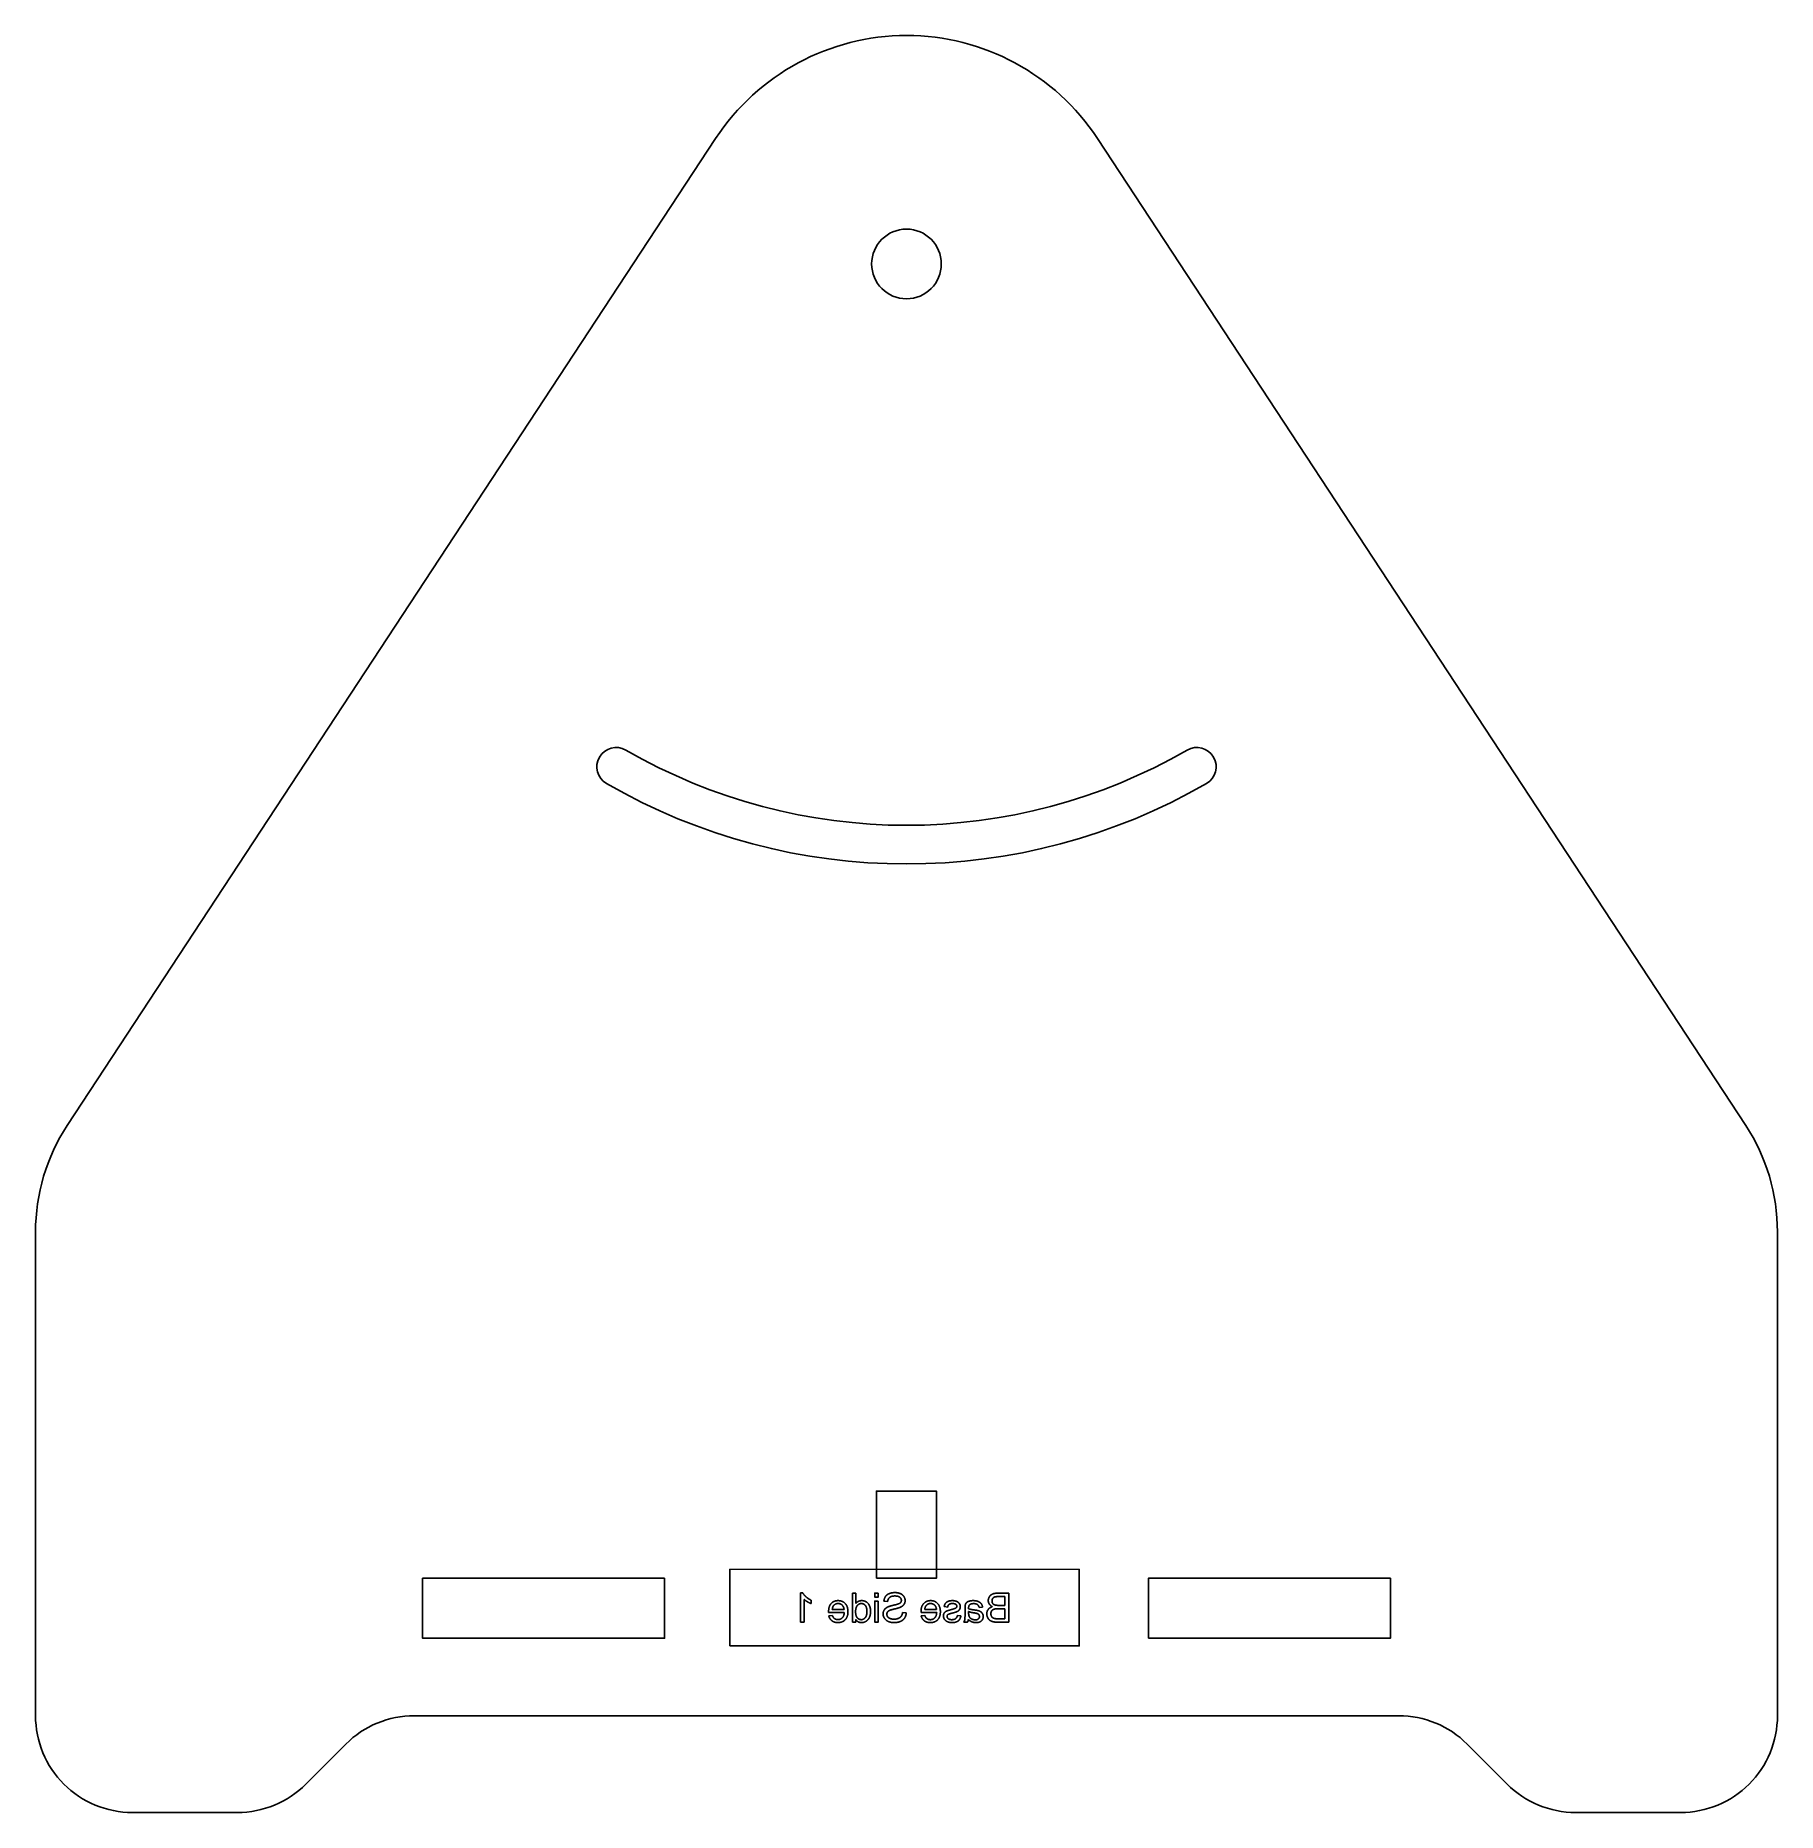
# Model space of a CAD drawing. Header units: millimetres. Extents: x -492 to -312, y -82 to 102.
import ezdxf

# ---------------------------------------------------------------- set-up
doc = ezdxf.new("R2010")
doc.units = ezdxf.units.MM
doc.layers.get('0').update_dxf_attribs({"linetype": 'CONTINUOUS'})

msp = doc.modelspace()

# ---------------------------------------------------------------- linework, layer by layer
for p, q in [((-412.27, -59.13), (-412.5, -59.13)), ((-412.5, -59.13), (-412.5, -62.15)), ((-412.14, -62.15), (-412.13, -59.8)), ((-411.4, -60.24), (-411.4, -59.89)), ((-406.78, -59.15), (-407.14, -59.15)), ((-407.14, -59.15), (-407.14, -62.15)), ((-406.78, -60.22), (-406.78, -59.15)), ((-403.88, -60), (-403.5, -60.02)), ((-397.65, -60.54), (-397.29, -60.59)), ((-390.98, -59.16), (-392.1, -59.16)), ((-391.38, -60.42), (-392.03, -60.42)), ((-391.98, -59.51), (-391.38, -59.51)), ((-391.38, -59.51), (-391.38, -60.42)), ((-390.98, -62.16), (-390.98, -59.16)), ((-412.5, -62.15), (-412.14, -62.15)), ((-409.6, -61.15), (-407.98, -61.16)), ((-409.21, -61.45), (-409.59, -61.49)), ((-408, -60.85), (-409.22, -60.85)), ((-407.14, -62.15), (-406.8, -62.15)), ((-406.8, -62.15), (-406.8, -61.87)), ((-401.58, -61.19), (-401.95, -61.15)), ((-400.05, -61.16), (-398.43, -61.16)), ((-399.66, -61.45), (-400.04, -61.5)), ((-398.45, -60.86), (-399.66, -60.86)), ((-395.93, -61.51), (-396.29, -61.45)), ((-395.62, -62.15), (-395.24, -62.15)), ((-395.5, -60.75), (-395.5, -61.24)), ((-395.13, -61.2), (-395.13, -61.06)), ((-394.04, -60.65), (-393.68, -60.6)), ((-391.38, -61.8), (-392.12, -61.8)), ((-392.12, -62.16), (-390.98, -62.16)), ((-392.07, -60.77), (-391.38, -60.77)), ((-391.38, -60.77), (-391.38, -61.8))]:
    msp.add_line(p, q)
for points in [[(-332.41, -81.82, -0.198912), (-339.48, -78.89), (-343.62, -74.75, 0.198912), (-350.69, -71.82), (-452.41, -71.82, 0.198912), (-459.48, -74.75), (-463.62, -78.89, -0.198912), (-470.69, -81.82), (-481.55, -81.82, -0.414214), (-491.55, -71.82), (-491.55, -21.82, -0.146339), (-488.27, -10.84), (-421.27, 91.14, -0.539548), (-381.82, 91.14), (-314.83, -10.84, -0.146339), (-311.55, -21.82), (-311.55, -71.82, -0.414214), (-321.55, -81.82)], [(-432.55, 24.49, -1), (-430.55, 27.95, 0.267949), (-372.55, 27.95, -1), (-370.55, 24.49, -0.267949)]]:
    msp.add_lwpolyline(points, format="xyb", close=True)
for points in [[(-404.65, -57.62), (-398.45, -57.62), (-398.45, -48.62), (-404.65, -48.62)], [(-419.79, -64.59), (-383.69, -64.61), (-383.69, -56.71), (-419.79, -56.69)], [(-426.55, -57.62), (-451.55, -57.62), (-451.55, -63.82), (-426.55, -63.82)], [(-376.55, -63.82), (-351.55, -63.82), (-351.55, -57.62), (-376.55, -57.62)], [(-404.46, -59.15), (-404.46, -59.57), (-404.83, -59.57), (-404.83, -59.15)], [(-404.46, -59.98), (-404.46, -62.15), (-404.83, -62.15), (-404.83, -59.98)]]:
    msp.add_lwpolyline(points, close=True)
msp.add_circle((-401.55, 78.18), 3.6)
for points in [[(-411.94, -59.53), (-412.17, -59.33), (-412.27, -59.13)], [(-412.13, -59.8), (-412, -59.93), (-411.79, -60.05)], [(-411.4, -59.89), (-411.71, -59.74), (-411.94, -59.53)], [(-411.79, -60.05), (-411.57, -60.18), (-411.4, -60.24)], [(-409.33, -60.22), (-409.6, -60.52), (-409.6, -61.06)], [(-408.62, -59.93), (-409.05, -59.93), (-409.33, -60.22)], [(-409.22, -60.85), (-409.19, -60.58), (-409.08, -60.44)], [(-409.08, -60.44), (-408.9, -60.23), (-408.62, -60.23)], [(-407.88, -60.23), (-408.16, -59.93), (-408.62, -59.93)], [(-408.62, -60.23), (-408.37, -60.23), (-408.19, -60.4)], [(-408.19, -60.4), (-408.02, -60.57), (-408, -60.85)], [(-407.6, -61.08), (-407.6, -60.53), (-407.88, -60.23)], [(-406.81, -61.09), (-406.81, -60.65), (-406.64, -60.44)], [(-406.53, -60.01), (-406.68, -60.09), (-406.78, -60.22)], [(-406.64, -60.44), (-406.46, -60.23), (-406.21, -60.23)], [(-406.18, -59.93), (-406.37, -59.93), (-406.53, -60.01)], [(-406.21, -60.23), (-405.97, -60.23), (-405.8, -60.43)], [(-405.69, -60.07), (-405.91, -59.93), (-406.18, -59.93)], [(-405.8, -60.43), (-405.64, -60.63), (-405.64, -61.06)], [(-405.37, -60.47), (-405.48, -60.21), (-405.69, -60.07)], [(-405.26, -61.06), (-405.26, -60.74), (-405.37, -60.47)], [(-403.73, -59.52), (-403.87, -59.73), (-403.88, -60)], [(-403.45, -60.57), (-403.72, -60.69), (-403.84, -60.88)], [(-403.34, -59.21), (-403.59, -59.31), (-403.73, -59.52)], [(-403.5, -60.02), (-403.46, -59.74), (-403.29, -59.59)], [(-402.79, -60.38), (-403.27, -60.49), (-403.45, -60.57)], [(-402.75, -59.1), (-403.08, -59.1), (-403.34, -59.21)], [(-403.29, -59.59), (-403.11, -59.45), (-402.76, -59.45)], [(-402.19, -60.17), (-402.31, -60.27), (-402.79, -60.38)], [(-402.76, -59.45), (-402.4, -59.45), (-402.24, -59.58)], [(-402.2, -59.2), (-402.44, -59.1), (-402.75, -59.1)], [(-402.7, -60.77), (-402.28, -60.67), (-402.12, -60.58)], [(-402.24, -59.58), (-402.08, -59.71), (-402.08, -59.9)], [(-401.82, -59.5), (-401.95, -59.3), (-402.2, -59.2)], [(-402.08, -59.9), (-402.08, -60.06), (-402.19, -60.17)], [(-402.12, -60.58), (-401.9, -60.47), (-401.8, -60.3)], [(-401.69, -59.93), (-401.69, -59.7), (-401.82, -59.5)], [(-401.8, -60.3), (-401.69, -60.13), (-401.69, -59.93)], [(-399.77, -60.23), (-400.05, -60.52), (-400.05, -61.06)], [(-399.06, -59.93), (-399.5, -59.93), (-399.77, -60.23)], [(-399.66, -60.86), (-399.64, -60.58), (-399.52, -60.45)], [(-399.52, -60.45), (-399.35, -60.23), (-399.07, -60.23)], [(-399.07, -60.23), (-398.81, -60.23), (-398.64, -60.4)], [(-398.33, -60.23), (-398.61, -59.93), (-399.06, -59.93)], [(-398.64, -60.4), (-398.47, -60.57), (-398.45, -60.86)], [(-398.05, -61.08), (-398.05, -60.54), (-398.33, -60.23)], [(-397.52, -60.2), (-397.62, -60.33), (-397.65, -60.54)], [(-397.24, -60), (-397.43, -60.08), (-397.52, -60.2)], [(-397.29, -60.59), (-397.27, -60.42), (-397.15, -60.33)], [(-396.79, -59.93), (-397.04, -59.93), (-397.24, -60)], [(-397.15, -60.33), (-397.03, -60.23), (-396.82, -60.23)], [(-396.82, -60.23), (-396.56, -60.23), (-396.45, -60.32)], [(-396.47, -59.98), (-396.62, -59.93), (-396.79, -59.93)], [(-396.24, -60.08), (-396.32, -60.02), (-396.47, -59.98)], [(-396.45, -60.32), (-396.35, -60.4), (-396.35, -60.51)], [(-396.35, -60.51), (-396.35, -60.59), (-396.39, -60.64)], [(-396.06, -60.29), (-396.12, -60.16), (-396.24, -60.08)], [(-396.07, -60.85), (-395.99, -60.72), (-395.99, -60.56)], [(-395.99, -60.56), (-395.99, -60.41), (-396.06, -60.29)], [(-395.49, -60.41), (-395.5, -60.51), (-395.5, -60.75)], [(-395.37, -60.16), (-395.45, -60.26), (-395.49, -60.41)], [(-395.12, -60), (-395.29, -60.06), (-395.37, -60.16)], [(-395.13, -60.68), (-395.13, -60.45), (-395.03, -60.36)], [(-394.66, -59.93), (-394.94, -59.93), (-395.12, -60)], [(-395.03, -60.36), (-394.89, -60.24), (-394.61, -60.24)], [(-394.17, -60.01), (-394.38, -59.93), (-394.66, -59.93)], [(-394.61, -60.24), (-394.35, -60.24), (-394.23, -60.33)], [(-394.23, -60.33), (-394.1, -60.42), (-394.04, -60.65)], [(-393.84, -60.23), (-393.96, -60.09), (-394.17, -60.01)], [(-393.68, -60.6), (-393.73, -60.37), (-393.84, -60.23)], [(-392.98, -59.53), (-393.1, -59.72), (-393.1, -59.92)], [(-393.1, -59.92), (-393.1, -60.11), (-393, -60.28)], [(-392.68, -60.56), (-392.95, -60.64), (-393.1, -60.83)], [(-393, -60.28), (-392.89, -60.45), (-392.68, -60.56)], [(-392.66, -59.25), (-392.86, -59.34), (-392.98, -59.53)], [(-392.71, -59.97), (-392.71, -59.82), (-392.64, -59.71)], [(-392.63, -60.23), (-392.71, -60.13), (-392.71, -59.97)], [(-392.1, -59.16), (-392.45, -59.16), (-392.66, -59.25)], [(-392.64, -59.71), (-392.57, -59.59), (-392.43, -59.55)], [(-392.4, -60.38), (-392.56, -60.34), (-392.63, -60.23)], [(-392.43, -59.55), (-392.3, -59.51), (-391.98, -59.51)], [(-392.03, -60.42), (-392.29, -60.42), (-392.4, -60.38)], [(-409.6, -61.06), (-409.6, -61.09), (-409.6, -61.15)], [(-409.59, -61.49), (-409.5, -61.83), (-409.26, -62.01)], [(-409.26, -62.01), (-409.02, -62.2), (-408.64, -62.2)], [(-408.98, -61.79), (-409.13, -61.68), (-409.21, -61.45)], [(-408.64, -61.89), (-408.84, -61.89), (-408.98, -61.79)], [(-408.18, -61.7), (-408.37, -61.89), (-408.64, -61.89)], [(-408.64, -62.2), (-408.16, -62.2), (-407.88, -61.9)], [(-407.98, -61.16), (-408, -61.51), (-408.18, -61.7)], [(-407.88, -61.9), (-407.6, -61.61), (-407.6, -61.08)], [(-406.64, -61.7), (-406.81, -61.5), (-406.81, -61.09)], [(-406.8, -61.87), (-406.6, -62.2), (-406.2, -62.2)], [(-406.23, -61.9), (-406.47, -61.89), (-406.64, -61.7)], [(-405.81, -61.69), (-405.99, -61.9), (-406.23, -61.9)], [(-406.2, -62.2), (-405.94, -62.2), (-405.72, -62.06)], [(-405.64, -61.06), (-405.64, -61.48), (-405.81, -61.69)], [(-405.72, -62.06), (-405.5, -61.91), (-405.38, -61.66)], [(-405.38, -61.66), (-405.26, -61.4), (-405.26, -61.06)], [(-403.84, -60.88), (-403.97, -61.06), (-403.97, -61.3)], [(-403.97, -61.3), (-403.97, -61.54), (-403.83, -61.75)], [(-403.83, -61.75), (-403.69, -61.97), (-403.44, -62.08)], [(-403.58, -61.34), (-403.58, -61.19), (-403.5, -61.09)], [(-403.5, -61.59), (-403.58, -61.47), (-403.58, -61.34)], [(-403.5, -61.09), (-403.42, -60.98), (-403.23, -60.91)], [(-403.24, -61.78), (-403.41, -61.71), (-403.5, -61.59)], [(-403.44, -62.08), (-403.18, -62.2), (-402.86, -62.2)], [(-402.84, -61.85), (-403.07, -61.85), (-403.24, -61.78)], [(-403.23, -60.91), (-403.11, -60.87), (-402.7, -60.77)], [(-402.86, -62.2), (-402.45, -62.2), (-402.18, -62.08)], [(-402.38, -61.76), (-402.58, -61.85), (-402.84, -61.85)], [(-402.08, -61.52), (-402.17, -61.67), (-402.38, -61.76)], [(-402.18, -62.08), (-401.9, -61.96), (-401.74, -61.73)], [(-401.95, -61.15), (-401.98, -61.38), (-402.08, -61.52)], [(-401.74, -61.73), (-401.59, -61.49), (-401.58, -61.19)], [(-400.05, -61.06), (-400.05, -61.09), (-400.05, -61.16)], [(-400.04, -61.5), (-399.95, -61.83), (-399.71, -62.02)], [(-399.71, -62.02), (-399.46, -62.2), (-399.08, -62.2)], [(-399.43, -61.79), (-399.58, -61.69), (-399.66, -61.45)], [(-399.09, -61.9), (-399.29, -61.9), (-399.43, -61.79)], [(-398.63, -61.71), (-398.81, -61.9), (-399.09, -61.9)], [(-399.08, -62.2), (-398.61, -62.2), (-398.33, -61.91)], [(-398.43, -61.16), (-398.45, -61.52), (-398.63, -61.71)], [(-398.33, -61.91), (-398.05, -61.61), (-398.05, -61.08)], [(-397.65, -61.2), (-397.73, -61.33), (-397.73, -61.51)], [(-397.73, -61.51), (-397.73, -61.7), (-397.63, -61.86)], [(-397.4, -61.01), (-397.56, -61.07), (-397.65, -61.2)], [(-397.63, -61.86), (-397.52, -62.02), (-397.32, -62.11)], [(-396.86, -60.84), (-397.25, -60.94), (-397.4, -61.01)], [(-397.35, -61.55), (-397.35, -61.43), (-397.25, -61.36)], [(-397.23, -61.8), (-397.35, -61.69), (-397.35, -61.55)], [(-397.32, -62.11), (-397.11, -62.2), (-396.86, -62.2)], [(-397.25, -61.36), (-397.17, -61.31), (-396.87, -61.23)], [(-396.86, -61.9), (-397.11, -61.9), (-397.23, -61.8)], [(-396.87, -61.23), (-396.46, -61.13), (-396.31, -61.06)], [(-396.53, -60.74), (-396.59, -60.76), (-396.86, -60.84)], [(-396.46, -61.78), (-396.6, -61.9), (-396.86, -61.9)], [(-396.86, -62.2), (-396.43, -62.2), (-396.21, -62.03)], [(-396.39, -60.64), (-396.44, -60.7), (-396.53, -60.74)], [(-396.29, -61.45), (-396.32, -61.67), (-396.46, -61.78)], [(-396.31, -61.06), (-396.15, -60.98), (-396.07, -60.85)], [(-396.21, -62.03), (-395.99, -61.85), (-395.93, -61.51)], [(-395.53, -61.89), (-395.55, -62.03), (-395.62, -62.15)], [(-395.5, -61.24), (-395.5, -61.76), (-395.53, -61.89)], [(-395.24, -62.15), (-395.18, -62.04), (-395.16, -61.89)], [(-395.16, -61.89), (-394.96, -62.06), (-394.77, -62.13)], [(-395.13, -60.77), (-395.13, -60.7), (-395.13, -60.68)], [(-394.48, -60.9), (-394.92, -60.85), (-395.13, -60.77)], [(-395.13, -61.06), (-394.93, -61.15), (-394.53, -61.2)], [(-395.07, -61.57), (-395.13, -61.44), (-395.13, -61.2)], [(-394.83, -61.82), (-395, -61.73), (-395.07, -61.57)], [(-394.45, -61.92), (-394.66, -61.91), (-394.83, -61.82)], [(-394.77, -62.13), (-394.58, -62.2), (-394.36, -62.2)], [(-394.53, -61.2), (-394.3, -61.24), (-394.21, -61.28)], [(-394.15, -60.96), (-394.26, -60.93), (-394.48, -60.9)], [(-394.12, -61.82), (-394.24, -61.92), (-394.45, -61.92)], [(-394.36, -62.2), (-394.01, -62.2), (-393.81, -62.03)], [(-394.21, -61.28), (-394.12, -61.32), (-394.06, -61.4)], [(-393.88, -61.08), (-394, -61), (-394.15, -60.96)], [(-394.01, -61.57), (-394.01, -61.72), (-394.12, -61.82)], [(-394.06, -61.4), (-394.01, -61.48), (-394.01, -61.57)], [(-393.69, -61.29), (-393.77, -61.16), (-393.88, -61.08)], [(-393.81, -62.03), (-393.62, -61.85), (-393.62, -61.58)], [(-393.62, -61.58), (-393.62, -61.42), (-393.69, -61.29)], [(-393.1, -60.83), (-393.25, -61.02), (-393.25, -61.29)], [(-393.25, -61.29), (-393.25, -61.5), (-393.16, -61.68)], [(-393.16, -61.68), (-393.07, -61.86), (-392.94, -61.96)], [(-392.94, -61.96), (-392.81, -62.06), (-392.61, -62.11)], [(-392.83, -61.29), (-392.83, -61.12), (-392.75, -60.99)], [(-392.77, -61.54), (-392.83, -61.43), (-392.83, -61.29)], [(-392.62, -61.71), (-392.72, -61.65), (-392.77, -61.54)], [(-392.75, -60.99), (-392.66, -60.87), (-392.51, -60.82)], [(-392.39, -61.79), (-392.53, -61.76), (-392.62, -61.71)], [(-392.61, -62.11), (-392.41, -62.16), (-392.12, -62.16)], [(-392.51, -60.82), (-392.36, -60.77), (-392.07, -60.77)], [(-392.12, -61.8), (-392.32, -61.8), (-392.39, -61.79)]]:
    msp.add_open_spline(points, degree=2)

doc.saveas('drawing.dxf')
